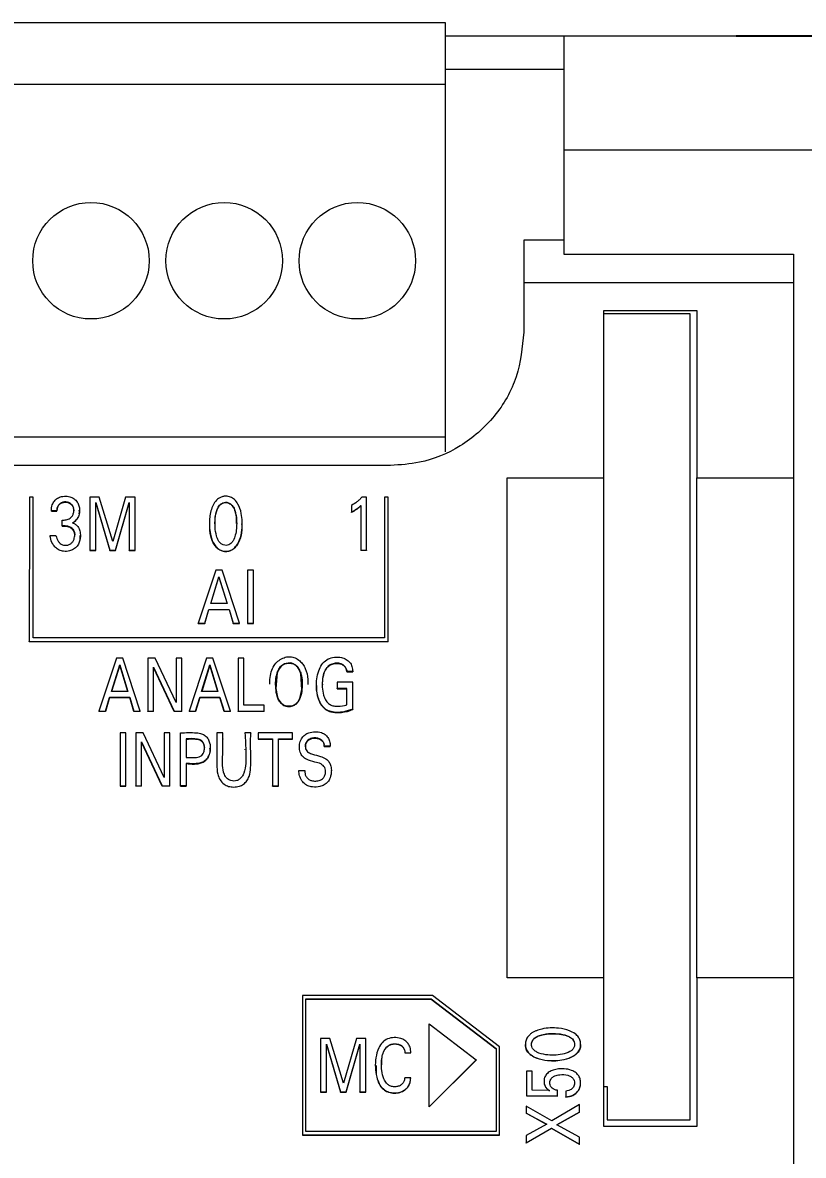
# Model space of a CAD drawing. Header units: millimetres. Extents: x 983 to 2111, y 2638 to 4457.
# Drawn here: x 2060.08 to 2083.52, y 4228.93 to 4262.94 of the extents above; entities that cross this region are included whole.
import ezdxf

# ---------------------------------------------------------------- set-up
doc = ezdxf.new("R2010")
doc.units = ezdxf.units.MM
doc.styles.get("Standard").update_dxf_attribs({"font": ''})
doc.styles.get('Standard').set_extended_font_data('SimSun')
doc.dimstyles.new('ISO-25', dxfattribs={"dimtxt": 2.5, "dimasz": 2.5, "dimexe": 1.25, "dimexo": 0.625, "dimtad": 1, "dimtxsty": 'Standard', "dimcen": 2.5, "dimadec": 0, "dimazin": 0, "dimtfac": 1, "dimtmove": 0, "dimatfit": 3, "dimfxl": 1, "dimarcsym": 0})

# ---------------------------------------------------------------- blocks, each defined once
blk = doc.blocks.new('*D208')
at = {"color": 0, "lineweight": -2, "transparency": 16777216}
for p, q in [((2081.504, 4262.545), (2111.127, 4262.545)), ((2109.877, 4260.045), (2109.877, 4165.045)), ((2081.504, 4162.545), (2111.127, 4162.545))]:
    blk.add_line(p, q, dxfattribs=at)
at = {"color": 0, "lineweight": -3, "transparency": 16777216}
for points in [[(2109.461, 4260.045), (2110.294, 4260.045), (2109.877, 4262.545)], [(2109.461, 4165.045), (2110.294, 4165.045), (2109.877, 4162.545)]]:
    blk.add_solid(points, dxfattribs=at)
at = {"layer": 'Defpoints', "color": 0, "lineweight": -3, "transparency": 16777216}
for p in [(2080.879, 4262.545), (2080.879, 4162.545), (2109.877, 4162.545)]:
    blk.add_point(p, dxfattribs=at)
at = {"color": 0, "lineweight": -3, "transparency": 16777216, "insert": (2108.002, 4211.045), "char_height": 2.5, "attachment_point": 5, "rotation": 90}
blk.add_mtext('100', dxfattribs=at)
blk = doc.blocks.new('1215DCDCDC')
at = {"color": 7, "linetype": 'Continuous', "lineweight": 15}
for p, q in [((2047.489, 4262.945), (2072.769, 4262.945)), ((2072.769, 4262.945), (2072.769, 4261.095)), ((2072.769, 4262.545), (2076.329, 4262.545)), ((2076.329, 4262.545), (2085.429, 4262.545)), ((2076.329, 4262.545), (2076.329, 4259.116)), ((2072.769, 4261.545), (2076.329, 4261.545)), ((2047.489, 4261.095), (2072.769, 4261.095)), ((2072.769, 4261.095), (2072.769, 4250.495)), ((2076.329, 4259.116), (2076.329, 4255.99)), ((2085.429, 4259.116), (2076.329, 4259.116)), ((2076.329, 4256.414), (2075.129, 4256.414)), ((2075.129, 4256.414), (2075.129, 4255.145)), ((2076.329, 4255.99), (2083.229, 4255.99)), ((2083.229, 4255.99), (2083.229, 4255.145)), ((2075.129, 4255.145), (2075.129, 4253.645)), ((2075.129, 4255.145), (2083.229, 4255.145)), ((2083.229, 4255.145), (2083.229, 4249.277)), ((2077.529, 4254.295), (2080.329, 4254.295)), ((2077.529, 4249.277), (2077.529, 4254.295)), ((2080.129, 4254.195), (2077.529, 4254.195)), ((2080.129, 4229.995), (2080.129, 4254.195)), ((2080.329, 4254.295), (2080.329, 4249.277)), ((2072.769, 4250.495), (2047.932, 4250.495)), ((2072.769, 4250.495), (2072.769, 4250.053)), ((2071.129, 4249.645), (2050.379, 4249.645)), ((2074.629, 4249.277), (2077.529, 4249.277)), ((2074.629, 4234.257), (2074.629, 4249.277)), ((2077.529, 4234.257), (2077.529, 4249.277)), ((2080.329, 4249.277), (2083.229, 4249.277)), ((2080.329, 4234.257), (2080.329, 4249.277)), ((2083.229, 4249.277), (2083.229, 4247.061)), ((2060.279, 4248.698), (2060.275, 4244.359)), ((2060.389, 4248.698), (2060.279, 4248.698)), ((2060.389, 4244.47), (2060.389, 4248.698)), ((2062.096, 4248.698), (2062.096, 4247.102)), ((2062.38, 4248.698), (2062.096, 4248.698)), ((2062.782, 4247.362), (2062.38, 4248.698)), ((2063.171, 4248.698), (2062.782, 4247.362)), ((2063.455, 4248.698), (2063.171, 4248.698)), ((2063.455, 4247.102), (2063.455, 4248.698)), ((2070.405, 4248.689), (2070.26, 4248.689)), ((2070.405, 4247.102), (2070.405, 4248.689)), ((2070.942, 4248.698), (2070.942, 4244.47)), ((2071.052, 4248.698), (2070.942, 4248.698)), ((2071.052, 4244.359), (2071.052, 4248.698)), ((2060.939, 4248.286), (2060.939, 4248.283)), ((2061.105, 4248.283), (2060.939, 4248.283)), ((2060.939, 4248.276), (2060.939, 4248.283)), ((2060.939, 4248.276), (2061.105, 4248.276)), ((2061.105, 4248.276), (2061.105, 4248.283)), ((2061.611, 4248.318), (2061.611, 4248.285)), ((2061.784, 4248.294), (2061.784, 4248.301)), ((2062.271, 4248.531), (2062.693, 4247.102)), ((2062.271, 4247.102), (2062.271, 4248.531)), ((2062.271, 4248.524), (2062.693, 4247.095)), ((2062.869, 4247.102), (2063.28, 4248.533)), ((2062.869, 4247.095), (2063.28, 4248.526)), ((2063.28, 4248.533), (2063.28, 4247.102)), ((2069.953, 4248.444), (2069.953, 4248.245)), ((2069.953, 4248.238), (2069.953, 4248.245)), ((2070.233, 4248.443), (2070.233, 4247.102)), ((2061.266, 4247.828), (2061.266, 4248.007)), ((2065.685, 4247.899), (2065.685, 4247.892)), ((2066.673, 4247.897), (2066.673, 4247.904)), ((2060.903, 4247.538), (2061.078, 4247.538)), ((2060.903, 4247.531), (2060.903, 4247.538)), ((2061.266, 4247.821), (2061.266, 4247.828)), ((2061.811, 4247.539), (2061.811, 4247.546)), ((2062.096, 4247.102), (2062.271, 4247.102)), ((2062.096, 4247.102), (2062.096, 4247.095)), ((2062.096, 4247.095), (2062.271, 4247.095)), ((2062.271, 4247.095), (2062.271, 4247.102)), ((2062.693, 4247.102), (2062.869, 4247.102)), ((2062.693, 4247.095), (2062.693, 4247.102)), ((2062.693, 4247.095), (2062.869, 4247.095)), ((2062.869, 4247.095), (2062.869, 4247.102)), ((2063.28, 4247.102), (2063.455, 4247.102)), ((2063.28, 4247.095), (2063.28, 4247.102)), ((2063.28, 4247.095), (2063.455, 4247.095)), ((2063.455, 4247.095), (2063.455, 4247.102)), ((2070.233, 4247.102), (2070.405, 4247.102)), ((2070.233, 4247.102), (2070.233, 4247.095)), ((2070.405, 4247.095), (2070.233, 4247.095)), ((2070.405, 4247.102), (2070.405, 4247.095)), ((2083.229, 4247.061), (2083.229, 4235.998)), ((2065.876, 4246.504), (2065.351, 4244.908)), ((2066.069, 4246.504), (2065.876, 4246.504)), ((2066.594, 4244.908), (2066.069, 4246.504)), ((2066.832, 4246.504), (2066.832, 4244.908)), ((2067.007, 4246.504), (2066.832, 4246.504)), ((2067.007, 4244.908), (2067.007, 4246.504)), ((2065.729, 4245.505), (2065.974, 4246.298)), ((2065.731, 4245.505), (2065.974, 4246.291)), ((2065.974, 4246.298), (2066.219, 4245.505)), ((2065.974, 4246.298), (2065.974, 4246.291)), ((2065.974, 4246.291), (2066.217, 4245.505)), ((2066.219, 4245.505), (2065.729, 4245.505)), ((2065.545, 4244.908), (2065.672, 4245.324)), ((2065.545, 4244.901), (2065.672, 4245.317)), ((2065.672, 4245.324), (2066.275, 4245.324)), ((2065.672, 4245.317), (2065.672, 4245.324)), ((2065.672, 4245.317), (2066.275, 4245.317)), ((2066.275, 4245.317), (2066.275, 4245.324)), ((2066.275, 4245.324), (2066.404, 4244.908)), ((2066.275, 4245.317), (2066.404, 4244.901)), ((2065.351, 4244.908), (2065.545, 4244.908)), ((2065.351, 4244.901), (2065.351, 4244.908)), ((2065.351, 4244.901), (2065.545, 4244.901)), ((2065.545, 4244.908), (2065.545, 4244.901)), ((2066.404, 4244.901), (2066.404, 4244.908)), ((2066.404, 4244.908), (2066.594, 4244.908)), ((2066.404, 4244.901), (2066.594, 4244.901)), ((2066.594, 4244.901), (2066.594, 4244.908)), ((2066.832, 4244.908), (2066.832, 4244.901)), ((2066.832, 4244.908), (2067.007, 4244.908)), ((2066.832, 4244.901), (2067.007, 4244.901)), ((2067.007, 4244.901), (2067.007, 4244.908)), ((2070.942, 4244.47), (2060.389, 4244.47)), ((2060.275, 4244.352), (2060.275, 4244.359)), ((2060.275, 4244.359), (2071.052, 4244.359)), ((2071.052, 4244.352), (2060.275, 4244.352)), ((2071.052, 4244.352), (2071.052, 4244.359)), ((2062.894, 4243.86), (2062.368, 4242.264)), ((2063.086, 4243.86), (2062.894, 4243.86)), ((2063.611, 4242.264), (2063.086, 4243.86)), ((2063.832, 4243.86), (2063.832, 4242.264)), ((2064.059, 4243.86), (2063.832, 4243.86)), ((2064.684, 4242.522), (2064.059, 4243.86)), ((2064.684, 4243.86), (2064.684, 4242.522)), ((2064.859, 4243.86), (2064.684, 4243.86)), ((2064.859, 4242.264), (2064.859, 4243.86)), ((2065.601, 4243.86), (2065.075, 4242.264)), ((2065.793, 4243.86), (2065.601, 4243.86)), ((2066.318, 4242.264), (2065.793, 4243.86)), ((2066.548, 4243.86), (2066.548, 4242.264)), ((2066.723, 4243.86), (2066.548, 4243.86)), ((2066.723, 4242.445), (2066.723, 4243.86)), ((2062.746, 4242.862), (2062.991, 4243.654)), ((2062.991, 4243.647), (2062.748, 4242.862)), ((2062.991, 4243.654), (2063.237, 4242.862)), ((2062.991, 4243.647), (2062.991, 4243.654)), ((2063.234, 4242.862), (2062.991, 4243.647)), ((2064.006, 4243.588), (2064.624, 4242.264)), ((2064.006, 4242.264), (2064.006, 4243.588)), ((2064.624, 4242.257), (2064.006, 4243.581)), ((2065.453, 4242.862), (2065.698, 4243.654)), ((2065.698, 4243.647), (2065.455, 4242.862)), ((2065.698, 4243.654), (2065.944, 4242.862)), ((2065.698, 4243.647), (2065.698, 4243.654)), ((2065.941, 4242.862), (2065.698, 4243.647)), ((2069.99, 4243.453), (2069.814, 4243.453)), ((2069.814, 4243.453), (2069.814, 4243.446)), ((2069.814, 4243.446), (2069.99, 4243.446)), ((2069.99, 4243.454), (2069.99, 4243.461)), ((2069.99, 4243.453), (2069.99, 4243.446)), ((2069.528, 4243.134), (2069.528, 4242.944)), ((2069.99, 4243.134), (2069.528, 4243.134)), ((2069.99, 4242.327), (2069.99, 4243.134)), ((2063.237, 4242.862), (2062.746, 4242.862)), ((2065.944, 4242.862), (2065.453, 4242.862)), ((2067.501, 4243.08), (2067.501, 4243.073)), ((2067.676, 4243.069), (2067.676, 4243.062)), ((2068.474, 4243.057), (2068.474, 4243.064)), ((2068.649, 4243.068), (2068.649, 4243.075)), ((2068.902, 4243.04), (2068.902, 4243.033)), ((2069.814, 4242.944), (2069.528, 4242.944)), ((2069.528, 4242.937), (2069.528, 4242.944)), ((2069.528, 4242.937), (2069.814, 4242.937)), ((2069.814, 4242.461), (2069.814, 4242.944)), ((2062.563, 4242.264), (2062.69, 4242.681)), ((2062.69, 4242.674), (2062.563, 4242.257)), ((2062.69, 4242.681), (2063.292, 4242.681)), ((2062.69, 4242.674), (2062.69, 4242.681)), ((2063.292, 4242.674), (2062.69, 4242.674)), ((2063.292, 4242.681), (2063.421, 4242.264)), ((2063.292, 4242.674), (2063.292, 4242.681)), ((2063.421, 4242.257), (2063.292, 4242.674)), ((2065.27, 4242.264), (2065.397, 4242.681)), ((2065.397, 4242.674), (2065.27, 4242.257)), ((2065.397, 4242.681), (2065.999, 4242.681)), ((2065.397, 4242.674), (2065.397, 4242.681)), ((2065.999, 4242.674), (2065.397, 4242.674)), ((2065.999, 4242.681), (2066.128, 4242.264)), ((2065.999, 4242.674), (2065.999, 4242.681)), ((2066.128, 4242.257), (2065.999, 4242.674)), ((2067.327, 4242.445), (2066.723, 4242.445)), ((2067.327, 4242.264), (2067.327, 4242.445)), ((2062.368, 4242.264), (2062.368, 4242.257)), ((2062.368, 4242.264), (2062.563, 4242.264)), ((2062.563, 4242.257), (2062.368, 4242.257)), ((2062.563, 4242.257), (2062.563, 4242.264)), ((2063.421, 4242.264), (2063.611, 4242.264)), ((2063.421, 4242.257), (2063.421, 4242.264)), ((2063.611, 4242.257), (2063.421, 4242.257)), ((2063.611, 4242.257), (2063.611, 4242.264)), ((2063.832, 4242.264), (2064.006, 4242.264)), ((2063.832, 4242.257), (2063.832, 4242.264)), ((2064.006, 4242.257), (2063.832, 4242.257)), ((2064.006, 4242.257), (2064.006, 4242.264)), ((2064.624, 4242.257), (2064.624, 4242.264)), ((2064.624, 4242.264), (2064.859, 4242.264)), ((2064.859, 4242.257), (2064.624, 4242.257)), ((2064.859, 4242.257), (2064.859, 4242.264)), ((2065.075, 4242.264), (2065.27, 4242.264)), ((2065.075, 4242.264), (2065.075, 4242.257)), ((2065.27, 4242.257), (2065.075, 4242.257)), ((2065.27, 4242.257), (2065.27, 4242.264)), ((2066.128, 4242.264), (2066.318, 4242.264)), ((2066.128, 4242.257), (2066.128, 4242.264)), ((2066.318, 4242.257), (2066.128, 4242.257)), ((2066.318, 4242.257), (2066.318, 4242.264)), ((2066.548, 4242.257), (2066.548, 4242.264)), ((2066.548, 4242.264), (2067.327, 4242.264)), ((2067.327, 4242.257), (2066.548, 4242.257)), ((2067.327, 4242.257), (2067.327, 4242.264)), ((2069.99, 4242.327), (2069.99, 4242.319)), ((2063.174, 4241.616), (2063.009, 4241.616)), ((2063.009, 4241.616), (2063.009, 4240.02)), ((2063.174, 4240.02), (2063.174, 4241.616)), ((2063.472, 4241.616), (2063.472, 4240.02)), ((2063.7, 4241.616), (2063.472, 4241.616)), ((2064.325, 4240.278), (2063.7, 4241.616)), ((2064.325, 4241.616), (2064.325, 4240.278)), ((2064.499, 4241.616), (2064.325, 4241.616)), ((2064.499, 4240.02), (2064.499, 4241.616)), ((2064.813, 4240.02), (2064.813, 4241.616)), ((2064.988, 4241.435), (2064.988, 4240.878)), ((2066.086, 4241.616), (2065.91, 4241.616)), ((2066.085, 4241.433), (2066.085, 4241.426)), ((2066.926, 4241.616), (2066.752, 4241.616)), ((2066.752, 4241.616), (2066.752, 4241.609)), ((2066.926, 4241.616), (2066.926, 4241.609)), ((2067.152, 4241.616), (2067.152, 4241.435)), ((2068.186, 4241.616), (2067.152, 4241.616)), ((2067.152, 4241.435), (2067.581, 4241.435)), ((2067.152, 4241.435), (2067.152, 4241.428)), ((2067.152, 4241.428), (2067.581, 4241.428)), ((2067.581, 4241.435), (2067.581, 4240.02)), ((2067.757, 4241.435), (2068.186, 4241.435)), ((2067.757, 4240.02), (2067.757, 4241.435)), ((2067.757, 4241.428), (2068.186, 4241.428)), ((2068.186, 4241.435), (2068.186, 4241.616)), ((2068.186, 4241.428), (2068.186, 4241.435)), ((2063.646, 4241.343), (2064.264, 4240.02)), ((2063.646, 4240.02), (2063.646, 4241.343)), ((2064.264, 4240.013), (2063.646, 4241.336)), ((2065.711, 4241.149), (2065.711, 4241.156)), ((2066.086, 4241.131), (2066.086, 4241.138)), ((2066.752, 4241.106), (2066.752, 4241.113)), ((2068.387, 4241.195), (2068.387, 4241.188)), ((2069.315, 4241.217), (2069.137, 4241.217)), ((2069.137, 4241.21), (2069.137, 4241.217)), ((2069.137, 4241.21), (2069.315, 4241.21)), ((2069.315, 4241.225), (2069.315, 4241.232)), ((2069.315, 4241.21), (2069.315, 4241.217)), ((2065.909, 4240.745), (2065.909, 4240.738)), ((2064.988, 4240.697), (2064.988, 4240.02)), ((2066.929, 4240.703), (2066.929, 4240.71)), ((2068.375, 4240.482), (2068.551, 4240.482)), ((2068.375, 4240.472), (2068.375, 4240.465)), ((2069.349, 4240.483), (2069.349, 4240.49)), ((2063.009, 4240.02), (2063.174, 4240.02)), ((2063.009, 4240.02), (2063.009, 4240.013)), ((2063.009, 4240.013), (2063.174, 4240.013)), ((2063.174, 4240.013), (2063.174, 4240.02)), ((2063.472, 4240.02), (2063.646, 4240.02)), ((2063.472, 4240.013), (2063.472, 4240.02)), ((2063.646, 4240.013), (2063.472, 4240.013)), ((2063.646, 4240.013), (2063.646, 4240.02)), ((2064.264, 4240.02), (2064.499, 4240.02)), ((2064.264, 4240.013), (2064.264, 4240.02)), ((2064.499, 4240.013), (2064.264, 4240.013)), ((2064.499, 4240.013), (2064.499, 4240.02)), ((2064.988, 4240.02), (2064.813, 4240.02)), ((2064.813, 4240.013), (2064.813, 4240.02)), ((2064.813, 4240.013), (2064.988, 4240.013)), ((2064.988, 4240.02), (2064.988, 4240.013)), ((2067.581, 4240.02), (2067.757, 4240.02)), ((2067.581, 4240.013), (2067.581, 4240.02)), ((2067.581, 4240.013), (2067.757, 4240.013)), ((2067.757, 4240.013), (2067.757, 4240.02)), ((2083.229, 4235.998), (2083.229, 4234.257)), ((2077.529, 4234.257), (2074.629, 4234.257)), ((2077.529, 4229.795), (2077.529, 4234.257)), ((2080.329, 4234.257), (2080.329, 4229.795)), ((2083.229, 4234.257), (2080.329, 4234.257)), ((2083.229, 4234.257), (2083.229, 4228.601)), ((2068.479, 4233.728), (2068.479, 4229.538)), ((2072.382, 4233.728), (2068.479, 4233.728)), ((2068.579, 4233.628), (2072.348, 4233.628)), ((2068.579, 4229.638), (2068.579, 4233.628)), ((2068.579, 4233.621), (2072.348, 4233.621)), ((2072.348, 4233.628), (2074.298, 4232.133)), ((2072.348, 4233.621), (2072.348, 4233.628)), ((2072.348, 4233.621), (2074.298, 4232.126)), ((2074.399, 4232.181), (2072.382, 4233.728)), ((2072.284, 4232.881), (2073.698, 4231.796)), ((2072.284, 4230.386), (2072.284, 4232.881)), ((2069.024, 4232.431), (2069.024, 4230.835)), ((2069.308, 4232.431), (2069.024, 4232.431)), ((2069.199, 4232.264), (2069.621, 4230.835)), ((2069.199, 4230.835), (2069.199, 4232.264)), ((2069.199, 4232.257), (2069.621, 4230.828)), ((2069.71, 4231.095), (2069.308, 4232.431)), ((2070.099, 4232.431), (2069.71, 4231.095)), ((2069.797, 4230.835), (2070.208, 4232.266)), ((2069.797, 4230.828), (2070.208, 4232.259)), ((2070.383, 4232.431), (2070.099, 4232.431)), ((2070.208, 4232.266), (2070.208, 4230.835)), ((2070.383, 4230.835), (2070.383, 4232.431)), ((2075.175, 4232.262), (2075.175, 4232.255)), ((2076.836, 4232.256), (2076.836, 4232.263)), ((2071.555, 4232.008), (2071.734, 4232.008)), ((2071.555, 4232.008), (2071.555, 4232.001)), ((2071.555, 4232.001), (2071.734, 4232.001)), ((2071.734, 4232.009), (2071.734, 4232.016)), ((2071.734, 4232.001), (2071.734, 4232.008)), ((2074.298, 4232.133), (2074.298, 4229.638)), ((2074.399, 4229.538), (2074.399, 4232.181)), ((2070.673, 4231.626), (2070.673, 4231.619)), ((2073.698, 4231.796), (2072.284, 4230.386)), ((2073.698, 4231.789), (2072.284, 4230.379)), ((2073.698, 4231.796), (2073.698, 4231.789)), ((2071.734, 4231.258), (2071.555, 4231.258)), ((2071.734, 4231.251), (2071.734, 4231.258)), ((2075.208, 4231.459), (2075.208, 4230.72)), ((2075.383, 4231.459), (2075.208, 4231.459)), ((2075.383, 4230.88), (2075.383, 4231.459)), ((2075.898, 4230.87), (2075.383, 4230.88)), ((2075.738, 4231.153), (2075.738, 4231.146)), ((2076.144, 4230.709), (2076.144, 4230.88)), ((2076.387, 4230.855), (2076.387, 4230.68)), ((2076.835, 4231.096), (2076.835, 4231.103)), ((2077.529, 4230.995), (2077.629, 4230.995)), ((2077.629, 4230.995), (2077.629, 4229.995)), ((2069.024, 4230.835), (2069.199, 4230.835)), ((2069.024, 4230.835), (2069.024, 4230.828)), ((2069.024, 4230.828), (2069.199, 4230.828)), ((2069.199, 4230.828), (2069.199, 4230.835)), ((2069.621, 4230.828), (2069.621, 4230.835)), ((2069.621, 4230.835), (2069.797, 4230.835)), ((2069.621, 4230.828), (2069.797, 4230.828)), ((2069.797, 4230.828), (2069.797, 4230.835)), ((2070.208, 4230.835), (2070.383, 4230.835)), ((2070.208, 4230.828), (2070.208, 4230.835)), ((2070.208, 4230.828), (2070.383, 4230.828)), ((2070.383, 4230.828), (2070.383, 4230.835)), ((2075.208, 4230.72), (2076.144, 4230.709)), ((2075.208, 4230.72), (2075.208, 4230.713)), ((2075.208, 4230.713), (2076.144, 4230.702)), ((2076.144, 4230.702), (2076.144, 4230.709)), ((2076.387, 4230.673), (2076.387, 4230.68)), ((2072.284, 4230.386), (2072.284, 4230.379)), ((2075.199, 4230.405), (2075.199, 4230.197)), ((2075.966, 4229.96), (2075.199, 4230.405)), ((2075.199, 4230.197), (2075.82, 4229.859)), ((2075.199, 4230.19), (2075.199, 4230.197)), ((2075.814, 4229.856), (2075.199, 4230.19)), ((2076.799, 4230.449), (2075.966, 4229.96)), ((2076.117, 4229.845), (2076.799, 4230.226)), ((2076.799, 4230.219), (2076.124, 4229.841)), ((2076.799, 4230.226), (2076.799, 4230.449)), ((2076.799, 4230.219), (2076.799, 4230.226)), ((2075.82, 4229.859), (2075.199, 4229.52)), ((2076.799, 4229.473), (2076.117, 4229.845)), ((2077.629, 4229.995), (2080.129, 4229.995)), ((2068.479, 4229.538), (2074.399, 4229.538)), ((2068.479, 4229.538), (2068.479, 4229.531)), ((2068.479, 4229.531), (2074.399, 4229.531)), ((2074.298, 4229.638), (2068.579, 4229.638)), ((2074.399, 4229.531), (2074.399, 4229.538)), ((2075.199, 4229.302), (2075.961, 4229.741)), ((2075.961, 4229.734), (2075.199, 4229.295)), ((2075.199, 4229.52), (2075.199, 4229.302)), ((2075.961, 4229.741), (2076.799, 4229.259)), ((2075.961, 4229.734), (2075.961, 4229.741)), ((2076.799, 4229.252), (2075.961, 4229.734)), ((2080.329, 4229.795), (2077.529, 4229.795)), ((2075.199, 4229.295), (2075.199, 4229.302)), ((2076.799, 4229.259), (2076.799, 4229.473)), ((2076.799, 4229.252), (2076.799, 4229.259))]:
    blk.add_line(p, q, dxfattribs=at)
at = {"color": 7, "linetype": 'Continuous', "lineweight": 15, "flags": 128}
blk.add_lwpolyline([(2068.058, 4243.712), (2067.946, 4243.688), (2067.853, 4243.631), (2067.779, 4243.541), (2067.724, 4243.418), (2067.681, 4242.946), (2067.733, 4242.682), (2067.78, 4242.583), (2067.841, 4242.505), (2067.94, 4242.439), (2068.057, 4242.414), (2068.18, 4242.428), (2068.283, 4242.482), (2068.351, 4242.552), (2068.404, 4242.648), (2068.466, 4242.914), (2068.436, 4243.388), (2068.395, 4243.496), (2068.34, 4243.584), (2068.27, 4243.651), (2068.185, 4243.698), (2068.137, 4243.713), (2068.131, 4243.715), (2068.13, 4243.715), (2068.13, 4243.715), (2068.13, 4243.715), (2068.13, 4243.715), (2068.13, 4243.715), (2068.129, 4243.715), (2068.129, 4243.715), (2068.129, 4243.715), (2068.129, 4243.715), (2068.129, 4243.715), (2068.13, 4243.715), (2068.131, 4243.715), (2068.131, 4243.715), (2068.131, 4243.715), (2068.131, 4243.715), (2068.131, 4243.715), (2068.13, 4243.715), (2068.129, 4243.715), (2068.129, 4243.715), (2068.129, 4243.715), (2068.129, 4243.715), (2068.129, 4243.715), (2068.13, 4243.715), (2068.131, 4243.715), (2068.131, 4243.715), (2068.131, 4243.715), (2068.131, 4243.715), (2068.131, 4243.715), (2068.131, 4243.715), (2068.13, 4243.715), (2068.13, 4243.715), (2068.129, 4243.715), (2068.129, 4243.715), (2068.129, 4243.715), (2068.129, 4243.715), (2068.129, 4243.715), (2068.13, 4243.715), (2068.131, 4243.715), (2068.131, 4243.715), (2068.131, 4243.715), (2068.131, 4243.715), (2068.131, 4243.715), (2068.131, 4243.715), (2068.13, 4243.715), (2068.13, 4243.715), (2068.13, 4243.715), (2068.13, 4243.715), (2068.13, 4243.715), (2068.131, 4243.715), (2068.131, 4243.715), (2068.131, 4243.715), (2068.131, 4243.715), (2068.131, 4243.715), (2068.131, 4243.715), (2068.13, 4243.715), (2068.13, 4243.715), (2068.13, 4243.715), (2068.13, 4243.715), (2068.13, 4243.715), (2068.131, 4243.715), (2068.131, 4243.715), (2068.131, 4243.715), (2068.131, 4243.715), (2068.131, 4243.715), (2068.131, 4243.715), (2068.13, 4243.715), (2068.13, 4243.715), (2068.13, 4243.715), (2068.13, 4243.715), (2068.131, 4243.715), (2068.131, 4243.715), (2068.131, 4243.715), (2068.131, 4243.715), (2068.131, 4243.715), (2068.131, 4243.715), (2068.131, 4243.715), (2068.13, 4243.715), (2068.13, 4243.715), (2068.13, 4243.715), (2068.13, 4243.715), (2068.14, 4243.713), (2068.181, 4243.703), (2068.183, 4243.702), (2068.184, 4243.702), (2068.184, 4243.702), (2068.184, 4243.702), (2068.184, 4243.702), (2068.184, 4243.702), (2068.184, 4243.702), (2068.185, 4243.702), (2068.185, 4243.702), (2068.185, 4243.702), (2068.185, 4243.702), (2068.185, 4243.702), (2068.184, 4243.702), (2068.183, 4243.702), (2068.183, 4243.702), (2068.183, 4243.702), (2068.183, 4243.702), (2068.183, 4243.702), (2068.183, 4243.702), (2068.184, 4243.702), (2068.185, 4243.702), (2068.185, 4243.702), (2068.185, 4243.702), (2068.184, 4243.702), (2068.184, 4243.702), (2068.183, 4243.702), (2068.183, 4243.702), (2068.183, 4243.702), (2068.183, 4243.702), (2068.183, 4243.702), (2068.184, 4243.702), (2068.184, 4243.702), (2068.184, 4243.702), (2068.184, 4243.702), (2068.184, 4243.702), (2068.183, 4243.702), (2068.183, 4243.702), (2068.183, 4243.702), (2068.183, 4243.702), (2068.183, 4243.702), (2068.183, 4243.702), (2068.184, 4243.702), (2068.184, 4243.702), (2068.184, 4243.702), (2068.184, 4243.702), (2068.183, 4243.702), (2068.183, 4243.702), (2068.183, 4243.702), (2068.183, 4243.702), (2068.183, 4243.702), (2068.183, 4243.702), (2068.183, 4243.702), (2068.184, 4243.702), (2068.184, 4243.702), (2068.184, 4243.702), (2068.184, 4243.702), (2068.184, 4243.702), (2068.184, 4243.702), (2068.183, 4243.702), (2068.183, 4243.702), (2068.183, 4243.702), (2068.183, 4243.702), (2068.183, 4243.702), (2068.183, 4243.702), (2068.184, 4243.702), (2068.184, 4243.702), (2068.184, 4243.702), (2068.184, 4243.702), (2068.184, 4243.702), (2068.183, 4243.702), (2068.183, 4243.702), (2068.153, 4243.708), (2068.058, 4243.712)], dxfattribs=at)
at = {"color": 7, "linetype": 'Continuous', "lineweight": 15}
for centre in [(2062.129, 4255.795), (2066.129, 4255.795), (2070.129, 4255.795)]:
    blk.add_circle(centre, 1.75, dxfattribs=at)
for points, knots in [([(2075.129, 4253.645), (2075.083, 4253.192), (2074.99, 4252.287), (2074.295, 4251.075), (2073.268, 4250.18), (2072.149, 4249.713), (2071.419, 4249.664), (2071.129, 4249.645)], [0, 0, 0, 0, 0.216679, 0.43319, 0.650899, 0.861024, 1, 1, 1, 1]), ([(2060.939, 4248.283), (2060.944, 4248.346), (2060.951, 4248.451), (2061.024, 4248.582), (2061.12, 4248.668), (2061.256, 4248.721), (2061.408, 4248.728), (2061.561, 4248.691), (2061.678, 4248.608), (2061.754, 4248.496), (2061.79, 4248.35), (2061.784, 4248.197), (2061.726, 4248.051), (2061.65, 4247.965), (2061.592, 4247.93), (2061.573, 4247.919)], [0, 0, 0, 0, 0.1026074, 0.1724385, 0.2423037, 0.3121123, 0.4092911, 0.4886921, 0.5685085, 0.6406252, 0.7083552, 0.8144781, 0.8891452, 0.9639742, 1, 1, 1, 1]), ([(2061.266, 4248.007), (2061.306, 4248.007), (2061.388, 4248.005), (2061.493, 4248.049), (2061.566, 4248.117), (2061.606, 4248.201), (2061.62, 4248.302), (2061.599, 4248.405), (2061.544, 4248.486), (2061.467, 4248.536), (2061.377, 4248.554), (2061.287, 4248.547), (2061.209, 4248.511), (2061.151, 4248.454), (2061.115, 4248.38), (2061.105, 4248.321), (2061.105, 4248.287), (2061.105, 4248.283)], [0, 0, 0, 0, 0.088974, 0.184289, 0.24736, 0.310512, 0.391401, 0.472476, 0.543673, 0.606412, 0.675402, 0.746158, 0.806339, 0.866646, 0.923991, 0.990958, 1, 1, 1, 1]), ([(2061.105, 4248.276), (2061.107, 4248.308), (2061.111, 4248.371), (2061.156, 4248.456), (2061.223, 4248.514), (2061.303, 4248.542), (2061.389, 4248.546), (2061.475, 4248.526), (2061.543, 4248.477), (2061.585, 4248.423), (2061.596, 4248.382), (2061.6, 4248.366)], [0, 0, 0, 0, 0.128805, 0.257846, 0.378489, 0.482418, 0.594112, 0.728523, 0.830391, 0.931925, 1, 1, 1, 1]), ([(2066.043, 4248.697), (2066.073, 4248.708), (2066.117, 4248.723), (2066.211, 4248.723), (2066.322, 4248.707), (2066.454, 4248.622), (2066.574, 4248.454), (2066.675, 4248.143), (2066.683, 4247.77), (2066.615, 4247.442), (2066.516, 4247.241), (2066.398, 4247.129), (2066.272, 4247.069), (2066.144, 4247.059), (2066.022, 4247.093), (2065.914, 4247.164), (2065.802, 4247.307), (2065.697, 4247.586), (2065.67, 4247.967), (2065.726, 4248.309), (2065.83, 4248.534), (2065.934, 4248.647), (2066.016, 4248.685), (2066.043, 4248.697)], [0, 0, 0, 0, 0.021675, 0.032581, 0.065691, 0.098976, 0.139748, 0.20893, 0.326138, 0.398323, 0.444096, 0.481293, 0.510927, 0.540639, 0.569355, 0.598394, 0.629996, 0.696063, 0.804752, 0.895777, 0.937073, 0.978848, 1, 1, 1, 1]), ([(2066.37, 4248.445), (2066.348, 4248.467), (2066.303, 4248.512), (2066.216, 4248.544), (2066.131, 4248.542), (2066.053, 4248.51), (2065.976, 4248.438), (2065.894, 4248.286), (2065.839, 4247.973), (2065.858, 4247.648), (2065.943, 4247.4), (2066.016, 4247.306), (2066.098, 4247.257), (2066.186, 4247.241), (2066.266, 4247.259), (2066.34, 4247.306), (2066.416, 4247.403), (2066.495, 4247.624), (2066.514, 4247.904), (2066.489, 4248.166), (2066.442, 4248.306), (2066.415, 4248.392), (2066.385, 4248.427), (2066.37, 4248.445)], [0, 0, 0, 0, 0.029448, 0.059036, 0.084455, 0.108439, 0.136684, 0.18222, 0.268808, 0.433664, 0.484004, 0.513946, 0.544013, 0.572235, 0.596311, 0.619497, 0.653765, 0.710903, 0.838244, 0.916035, 0.957044, 0.978066, 1, 1, 1, 1]), ([(2070.26, 4248.689), (2070.238, 4248.664), (2070.194, 4248.615), (2070.096, 4248.526), (2070.01, 4248.476), (2069.953, 4248.444)], [0, 0, 0, 0, 0.251399, 0.50284, 1, 1, 1, 1]), ([(2061.771, 4248.194), (2061.775, 4248.205), (2061.785, 4248.238), (2061.78, 4248.272), (2061.777, 4248.294)], [0, 0, 0, 0, 0.344361, 1, 1, 1, 1]), ([(2065.862, 4247.889), (2065.859, 4247.914), (2065.845, 4248.034), (2065.878, 4248.204), (2065.941, 4248.375), (2066.008, 4248.467), (2066.083, 4248.52), (2066.16, 4248.538), (2066.236, 4248.53), (2066.311, 4248.498), (2066.349, 4248.459), (2066.37, 4248.438)], [0, 0, 0, 0, 0.073701, 0.357723, 0.498524, 0.612318, 0.688751, 0.765495, 0.838845, 0.913599, 1, 1, 1, 1]), ([(2066.37, 4248.438), (2066.384, 4248.417), (2066.406, 4248.387), (2066.43, 4248.343), (2066.45, 4248.27), (2066.5, 4248.127), (2066.492, 4247.988), (2066.488, 4247.899)], [0, 0, 0, 0, 0.1331998, 0.1994944, 0.2663307, 0.5320423, 1, 1, 1, 1]), ([(2070.233, 4248.443), (2070.213, 4248.422), (2070.172, 4248.381), (2070.081, 4248.311), (2070.004, 4248.271), (2069.953, 4248.245)], [0, 0, 0, 0, 0.250721, 0.501678, 1, 1, 1, 1]), ([(2070.233, 4248.436), (2070.213, 4248.415), (2070.172, 4248.374), (2070.081, 4248.304), (2070.004, 4248.264), (2069.953, 4248.238)], [0, 0, 0, 0, 0.2507098, 0.5016837, 1, 1, 1, 1]), ([(2061.573, 4247.919), (2061.605, 4247.907), (2061.667, 4247.883), (2061.741, 4247.809), (2061.798, 4247.703), (2061.819, 4247.541), (2061.8, 4247.367), (2061.719, 4247.217), (2061.613, 4247.124), (2061.471, 4247.069), (2061.32, 4247.059), (2061.173, 4247.097), (2061.06, 4247.178), (2060.962, 4247.305), (2060.918, 4247.434), (2060.906, 4247.519), (2060.903, 4247.538)], [0, 0, 0, 0, 0.051164, 0.102147, 0.158149, 0.23455, 0.351763, 0.423214, 0.494828, 0.56388, 0.655462, 0.724812, 0.79418, 0.866555, 0.970038, 1, 1, 1, 1]), ([(2061.573, 4247.912), (2061.611, 4247.935), (2061.668, 4247.971), (2061.701, 4248.028), (2061.712, 4248.047)], [0, 0, 0, 0, 0.665607, 1, 1, 1, 1]), ([(2066.654, 4247.896), (2066.659, 4247.831), (2066.673, 4247.664), (2066.613, 4247.434), (2066.516, 4247.234), (2066.398, 4247.122), (2066.272, 4247.062), (2066.144, 4247.052), (2066.022, 4247.086), (2065.914, 4247.157), (2065.802, 4247.3), (2065.703, 4247.55), (2065.699, 4247.768), (2065.696, 4247.893)], [0, 0, 0, 0, 0.090935, 0.234514, 0.32556, 0.399546, 0.458488, 0.517586, 0.574706, 0.632464, 0.695322, 0.826729, 1, 1, 1, 1]), ([(2061.078, 4247.538), (2061.094, 4247.481), (2061.119, 4247.394), (2061.196, 4247.304), (2061.268, 4247.259), (2061.349, 4247.243), (2061.436, 4247.251), (2061.521, 4247.288), (2061.585, 4247.352), (2061.63, 4247.447), (2061.647, 4247.553), (2061.63, 4247.656), (2061.591, 4247.73), (2061.523, 4247.787), (2061.413, 4247.831), (2061.322, 4247.83), (2061.266, 4247.828)], [0, 0, 0, 0, 0.121576, 0.186817, 0.241456, 0.296106, 0.35556, 0.422144, 0.484348, 0.542647, 0.63857, 0.703819, 0.757599, 0.811556, 0.884486, 1, 1, 1, 1]), ([(2061.266, 4247.821), (2061.32, 4247.823), (2061.407, 4247.824), (2061.514, 4247.785), (2061.584, 4247.733), (2061.626, 4247.659), (2061.645, 4247.595), (2061.639, 4247.558), (2061.638, 4247.553)], [0, 0, 0, 0, 0.303432, 0.488382, 0.63863, 0.789617, 0.968456, 1, 1, 1, 1]), ([(2061.78, 4247.346), (2061.783, 4247.354), (2061.811, 4247.413), (2061.809, 4247.481), (2061.807, 4247.54)], [0, 0, 0, 0, 0.125682, 1, 1, 1, 1]), ([(2067.503, 4243.073), (2067.503, 4243.084), (2067.49, 4243.246), (2067.534, 4243.474), (2067.669, 4243.713), (2067.765, 4243.784), (2067.813, 4243.819)], [0, 0, 0, 0, 0.0400414, 0.5764654, 0.794056, 1, 1, 1, 1]), ([(2067.813, 4243.819), (2067.863, 4243.845), (2067.957, 4243.894), (2068.117, 4243.91), (2068.27, 4243.869), (2068.397, 4243.785), (2068.5, 4243.676), (2068.599, 4243.493), (2068.648, 4243.282), (2068.643, 4243.118), (2068.642, 4243.068)], [0, 0, 0, 0, 0.1193, 0.226055, 0.332616, 0.451386, 0.547528, 0.650146, 0.892297, 1, 1, 1, 1]), ([(2069.99, 4242.327), (2069.901, 4242.296), (2069.693, 4242.226), (2069.405, 4242.217), (2069.181, 4242.311), (2069.043, 4242.446), (2068.93, 4242.676), (2068.886, 4243.036), (2068.919, 4243.396), (2069.055, 4243.672), (2069.2, 4243.818), (2069.396, 4243.894), (2069.59, 4243.898), (2069.761, 4243.85), (2069.884, 4243.764), (2069.965, 4243.642), (2069.989, 4243.531), (2069.989, 4243.467), (2069.99, 4243.453)], [0, 0, 0, 0, 0.07959, 0.186162, 0.234221, 0.28227, 0.346249, 0.447686, 0.587141, 0.646218, 0.70581, 0.757545, 0.820423, 0.866787, 0.906007, 0.94544, 0.98827, 1, 1, 1, 1]), ([(2068.022, 4243.701), (2068.057, 4243.704), (2068.106, 4243.708), (2068.157, 4243.7), (2068.175, 4243.697), (2068.181, 4243.696), (2068.183, 4243.695), (2068.184, 4243.695), (2068.184, 4243.695), (2068.184, 4243.695), (2068.184, 4243.695), (2068.184, 4243.695), (2068.184, 4243.695), (2068.181, 4243.696), (2068.172, 4243.698), (2068.155, 4243.702), (2068.14, 4243.706), (2068.132, 4243.708), (2068.131, 4243.708), (2068.13, 4243.708), (2068.13, 4243.708), (2068.13, 4243.708), (2068.13, 4243.708), (2068.13, 4243.708), (2068.131, 4243.708), (2068.14, 4243.706), (2068.164, 4243.698), (2068.223, 4243.677), (2068.306, 4243.626), (2068.38, 4243.529), (2068.474, 4243.309), (2068.486, 4243.023), (2068.446, 4242.747), (2068.386, 4242.598), (2068.319, 4242.496), (2068.216, 4242.427), (2068.097, 4242.402), (2067.975, 4242.411), (2067.866, 4242.467), (2067.784, 4242.557), (2067.715, 4242.703), (2067.664, 4242.977), (2067.67, 4243.263), (2067.75, 4243.489), (2067.812, 4243.593), (2067.906, 4243.672), (2067.983, 4243.692), (2068.022, 4243.701)], [0, 0, 0, 0, 0.0301962, 0.0410072, 0.0444399, 0.0455438, 0.0461924, 0.0463336, 0.046349, 0.0463542, 0.0463584, 0.0463674, 0.0464085, 0.0467073, 0.0485915, 0.055046, 0.0609845, 0.0618121, 0.0620739, 0.0622239, 0.0622413, 0.0622527, 0.0622557, 0.0622927, 0.0623625, 0.0629945, 0.0703741, 0.0834589, 0.1168306, 0.1514491, 0.1853923, 0.3205696, 0.3878858, 0.4224694, 0.4572051, 0.4909216, 0.5250107, 0.559132, 0.5929662, 0.6271106, 0.6611713, 0.7291474, 0.864152, 0.8983652, 0.9328248, 0.9665481, 1, 1, 1, 1]), ([(2068.058, 4243.712), (2068.02, 4243.707), (2067.942, 4243.695), (2067.838, 4243.63), (2067.767, 4243.531), (2067.675, 4243.31), (2067.663, 4243.023), (2067.706, 4242.748), (2067.765, 4242.598), (2067.836, 4242.5), (2067.937, 4242.431), (2068.058, 4242.408), (2068.178, 4242.421), (2068.289, 4242.475), (2068.368, 4242.57), (2068.436, 4242.716), (2068.486, 4242.991), (2068.478, 4243.276), (2068.398, 4243.502), (2068.332, 4243.604), (2068.243, 4243.676), (2068.173, 4243.703), (2068.137, 4243.713), (2068.132, 4243.715), (2068.13, 4243.715), (2068.13, 4243.715), (2068.13, 4243.715), (2068.13, 4243.715), (2068.131, 4243.715), (2068.148, 4243.71), (2068.166, 4243.706), (2068.183, 4243.702), (2068.184, 4243.702), (2068.184, 4243.702), (2068.184, 4243.702), (2068.184, 4243.702), (2068.184, 4243.702), (2068.182, 4243.702), (2068.173, 4243.704), (2068.131, 4243.712), (2068.09, 4243.712), (2068.058, 4243.712)], [0, 0, 0, 0, 0.032938, 0.066638, 0.100838, 0.135284, 0.270194, 0.338101, 0.372243, 0.406328, 0.440299, 0.474258, 0.508474, 0.542212, 0.576555, 0.611453, 0.678833, 0.814078, 0.847986, 0.882328, 0.916712, 0.94344, 0.946799, 0.947747, 0.948017, 0.9481, 0.948148, 0.948153, 0.948281, 0.948876, 0.963282, 0.963882, 0.964012, 0.964025, 0.964032, 0.964045, 0.964089, 0.964411, 0.965251, 0.972676, 1, 1, 1, 1]), ([(2069.814, 4243.453), (2069.81, 4243.483), (2069.802, 4243.542), (2069.754, 4243.617), (2069.685, 4243.67), (2069.589, 4243.707), (2069.466, 4243.712), (2069.334, 4243.678), (2069.219, 4243.592), (2069.126, 4243.439), (2069.062, 4243.151), (2069.071, 4242.852), (2069.164, 4242.608), (2069.252, 4242.496), (2069.365, 4242.432), (2069.529, 4242.404), (2069.683, 4242.419), (2069.791, 4242.454), (2069.814, 4242.461)], [0, 0, 0, 0, 0.03565, 0.071437, 0.103417, 0.139891, 0.19326, 0.248276, 0.300136, 0.362208, 0.459148, 0.652038, 0.711576, 0.771608, 0.818128, 0.864519, 0.970243, 1, 1, 1, 1]), ([(2069.088, 4243.057), (2069.087, 4243.143), (2069.084, 4243.285), (2069.148, 4243.475), (2069.237, 4243.605), (2069.355, 4243.678), (2069.476, 4243.705), (2069.595, 4243.7), (2069.695, 4243.659), (2069.764, 4243.599), (2069.805, 4243.524), (2069.811, 4243.471), (2069.814, 4243.446)], [0, 0, 0, 0, 0.194205, 0.323719, 0.454435, 0.544967, 0.635294, 0.735176, 0.812062, 0.877297, 0.942825, 1, 1, 1, 1]), ([(2068.909, 4243.032), (2068.906, 4243.013), (2068.891, 4242.88), (2068.934, 4242.673), (2069.037, 4242.45), (2069.17, 4242.312), (2069.351, 4242.228), (2069.607, 4242.219), (2069.832, 4242.25), (2069.964, 4242.308), (2069.99, 4242.319)], [0, 0, 0, 0, 0.034944, 0.245928, 0.377291, 0.484146, 0.591427, 0.73495, 0.949064, 1, 1, 1, 1]), ([(2064.813, 4241.616), (2064.976, 4241.622), (2065.189, 4241.63), (2065.446, 4241.6), (2065.566, 4241.533), (2065.65, 4241.437), (2065.709, 4241.292), (2065.718, 4241.12), (2065.686, 4240.951), (2065.612, 4240.826), (2065.511, 4240.743), (2065.3, 4240.676), (2065.123, 4240.688), (2064.988, 4240.697)], [0, 0, 0, 0, 0.224956, 0.29341, 0.351037, 0.408755, 0.466231, 0.5633, 0.641158, 0.700165, 0.759305, 0.816299, 1, 1, 1, 1]), ([(2064.988, 4240.878), (2065.092, 4240.874), (2065.224, 4240.868), (2065.384, 4240.89), (2065.455, 4240.932), (2065.503, 4240.995), (2065.536, 4241.081), (2065.539, 4241.185), (2065.521, 4241.286), (2065.476, 4241.36), (2065.413, 4241.411), (2065.247, 4241.452), (2065.103, 4241.443), (2064.988, 4241.435)], [0, 0, 0, 0, 0.217054, 0.274923, 0.333428, 0.383216, 0.437665, 0.523839, 0.596058, 0.64903, 0.702156, 0.760316, 1, 1, 1, 1]), ([(2064.988, 4241.428), (2065.08, 4241.43), (2065.204, 4241.434), (2065.353, 4241.423), (2065.429, 4241.394), (2065.484, 4241.343), (2065.524, 4241.271), (2065.53, 4241.213), (2065.534, 4241.179)], [0, 0, 0, 0, 0.402474, 0.537212, 0.643977, 0.751329, 0.853772, 1, 1, 1, 1]), ([(2065.91, 4241.616), (2065.906, 4241.299), (2065.901, 4240.886), (2065.917, 4240.409), (2065.995, 4240.203), (2066.112, 4240.073), (2066.259, 4240), (2066.42, 4239.982), (2066.576, 4240), (2066.716, 4240.068), (2066.816, 4240.174), (2066.902, 4240.339), (2066.933, 4240.579), (2066.923, 4241.014), (2066.925, 4241.365), (2066.926, 4241.616)], [0, 0, 0, 0, 0.2494048, 0.3253739, 0.3719551, 0.4189898, 0.459167, 0.4978631, 0.5441717, 0.5804807, 0.6167457, 0.6568935, 0.7251683, 0.8028459, 1, 1, 1, 1]), ([(2066.752, 4241.616), (2066.765, 4241.413), (2066.789, 4241.011), (2066.786, 4240.556), (2066.674, 4240.302), (2066.602, 4240.223), (2066.514, 4240.176), (2066.421, 4240.163), (2066.324, 4240.178), (2066.231, 4240.225), (2066.153, 4240.315), (2066.064, 4240.56), (2066.095, 4241.008), (2066.089, 4241.399), (2066.086, 4241.616)], [0, 0, 0, 0, 0.189225, 0.37459, 0.409112, 0.443783, 0.471449, 0.499087, 0.528863, 0.561343, 0.592678, 0.636707, 0.797978, 1, 1, 1, 1]), ([(2069.137, 4241.217), (2069.134, 4241.246), (2069.126, 4241.305), (2069.08, 4241.38), (2069.008, 4241.435), (2068.91, 4241.465), (2068.793, 4241.463), (2068.687, 4241.43), (2068.616, 4241.369), (2068.576, 4241.298), (2068.564, 4241.217), (2068.572, 4241.137), (2068.607, 4241.073), (2068.675, 4241.011), (2068.822, 4240.964), (2069, 4240.918), (2069.173, 4240.851), (2069.277, 4240.758), (2069.338, 4240.637), (2069.357, 4240.466), (2069.332, 4240.286), (2069.245, 4240.135), (2069.136, 4240.045), (2068.978, 4239.988), (2068.806, 4239.982), (2068.634, 4240.019), (2068.505, 4240.112), (2068.416, 4240.247), (2068.377, 4240.378), (2068.376, 4240.458), (2068.375, 4240.482)], [0, 0, 0, 0, 0.0246, 0.049257, 0.071862, 0.098801, 0.133302, 0.168274, 0.18903, 0.209802, 0.235722, 0.256034, 0.276502, 0.295132, 0.331891, 0.402373, 0.451267, 0.484104, 0.517091, 0.561923, 0.626945, 0.665789, 0.704718, 0.742716, 0.804372, 0.845829, 0.887796, 0.933348, 0.979386, 1, 1, 1, 1]), ([(2068.551, 4240.482), (2068.551, 4240.449), (2068.552, 4240.381), (2068.596, 4240.288), (2068.663, 4240.215), (2068.763, 4240.173), (2068.881, 4240.164), (2068.998, 4240.179), (2069.085, 4240.231), (2069.142, 4240.3), (2069.173, 4240.392), (2069.181, 4240.488), (2069.152, 4240.572), (2069.102, 4240.637), (2069.005, 4240.704), (2068.826, 4240.739), (2068.641, 4240.792), (2068.491, 4240.884), (2068.416, 4241.003), (2068.381, 4241.151), (2068.393, 4241.318), (2068.454, 4241.463), (2068.555, 4241.565), (2068.689, 4241.631), (2068.86, 4241.658), (2069.032, 4241.637), (2069.166, 4241.571), (2069.249, 4241.478), (2069.308, 4241.358), (2069.313, 4241.266), (2069.315, 4241.217)], [0, 0, 0, 0, 0.027698, 0.055442, 0.083797, 0.107913, 0.143423, 0.181017, 0.203384, 0.225754, 0.253828, 0.283056, 0.304409, 0.325664, 0.350068, 0.400559, 0.474891, 0.509197, 0.543857, 0.588276, 0.633821, 0.680928, 0.715726, 0.750386, 0.803474, 0.857222, 0.890971, 0.924822, 0.959111, 1, 1, 1, 1]), ([(2068.568, 4241.197), (2068.57, 4241.231), (2068.574, 4241.289), (2068.616, 4241.362), (2068.679, 4241.416), (2068.776, 4241.452), (2068.888, 4241.461), (2068.99, 4241.436), (2069.064, 4241.388), (2069.11, 4241.329), (2069.123, 4241.284), (2069.128, 4241.265)], [0, 0, 0, 0, 0.1248719, 0.2168793, 0.3088256, 0.4340674, 0.5988913, 0.724597, 0.8249902, 0.9256274, 1, 1, 1, 1]), ([(2064.988, 4240.69), (2065.153, 4240.675), (2065.37, 4240.655), (2065.596, 4240.796), (2065.679, 4240.928), (2065.715, 4241.053), (2065.706, 4241.129), (2065.703, 4241.149)], [0, 0, 0, 0, 0.477882, 0.62428, 0.77069, 0.941273, 1, 1, 1, 1]), ([(2075.316, 4232.559), (2075.34, 4232.579), (2075.376, 4232.608), (2075.428, 4232.637), (2075.466, 4232.658), (2075.549, 4232.682), (2075.775, 4232.76), (2076.12, 4232.766), (2076.457, 4232.696), (2076.66, 4232.594), (2076.772, 4232.485), (2076.829, 4232.367), (2076.842, 4232.242), (2076.815, 4232.117), (2076.739, 4231.995), (2076.579, 4231.876), (2076.273, 4231.77), (2075.894, 4231.754), (2075.558, 4231.822), (2075.359, 4231.92), (2075.242, 4232.029), (2075.183, 4232.154), (2075.168, 4232.29), (2075.2, 4232.418), (2075.259, 4232.505), (2075.302, 4232.546), (2075.316, 4232.559)], [0, 0, 0, 0, 0.022013, 0.032114, 0.042216, 0.052359, 0.092826, 0.210219, 0.28805, 0.333548, 0.367585, 0.396073, 0.424532, 0.454435, 0.4847, 0.523349, 0.592411, 0.709579, 0.785564, 0.831325, 0.863563, 0.895887, 0.927292, 0.95797, 0.98684, 1, 1, 1, 1]), ([(2075.598, 4232.527), (2075.55, 4232.507), (2075.474, 4232.475), (2075.394, 4232.393), (2075.356, 4232.312), (2075.355, 4232.229), (2075.38, 4232.153), (2075.432, 4232.08), (2075.567, 4231.993), (2075.859, 4231.925), (2076.203, 4231.93), (2076.471, 4232.011), (2076.587, 4232.091), (2076.638, 4232.164), (2076.658, 4232.246), (2076.649, 4232.325), (2076.616, 4232.396), (2076.543, 4232.467), (2076.388, 4232.545), (2076.153, 4232.586), (2075.87, 4232.593), (2075.69, 4232.549), (2075.598, 4232.527)], [0, 0, 0, 0, 0.048533, 0.077127, 0.105906, 0.131168, 0.153602, 0.179941, 0.214488, 0.302054, 0.458841, 0.533949, 0.562057, 0.590497, 0.615836, 0.640208, 0.664816, 0.688676, 0.734339, 0.825975, 0.911377, 1, 1, 1, 1]), ([(2075.555, 4232.503), (2075.601, 4232.521), (2075.665, 4232.545), (2075.806, 4232.568), (2076.048, 4232.59), (2076.323, 4232.564), (2076.526, 4232.47), (2076.604, 4232.407), (2076.642, 4232.334), (2076.658, 4232.281), (2076.653, 4232.255), (2076.653, 4232.254)], [0, 0, 0, 0, 0.117375, 0.162063, 0.341093, 0.702441, 0.799871, 0.87534, 0.936349, 0.997278, 1, 1, 1, 1]), ([(2071.734, 4232.008), (2071.731, 4232.064), (2071.724, 4232.163), (2071.657, 4232.292), (2071.559, 4232.384), (2071.416, 4232.451), (2071.234, 4232.473), (2071.036, 4232.439), (2070.872, 4232.323), (2070.745, 4232.126), (2070.656, 4231.77), (2070.664, 4231.395), (2070.774, 4231.08), (2070.889, 4230.922), (2071.04, 4230.831), (2071.2, 4230.798), (2071.365, 4230.806), (2071.524, 4230.864), (2071.648, 4230.969), (2071.721, 4231.109), (2071.73, 4231.209), (2071.734, 4231.258)], [0, 0, 0, 0, 0.0438712, 0.078634, 0.1134279, 0.1494816, 0.20256, 0.2575058, 0.3050343, 0.3588511, 0.4408051, 0.5949048, 0.6501424, 0.7058438, 0.7469647, 0.7879931, 0.8339951, 0.877243, 0.9206241, 0.9604304, 1, 1, 1, 1]), ([(2071.555, 4231.258), (2071.548, 4231.218), (2071.536, 4231.148), (2071.477, 4231.066), (2071.403, 4231.013), (2071.303, 4230.983), (2071.192, 4230.984), (2071.083, 4231.022), (2070.99, 4231.1), (2070.903, 4231.25), (2070.845, 4231.517), (2070.846, 4231.798), (2070.91, 4232.038), (2070.989, 4232.17), (2071.096, 4232.249), (2071.213, 4232.282), (2071.331, 4232.28), (2071.437, 4232.24), (2071.509, 4232.177), (2071.549, 4232.094), (2071.553, 4232.037), (2071.555, 4232.008)], [0, 0, 0, 0, 0.046618, 0.080425, 0.114198, 0.149255, 0.199354, 0.239547, 0.279715, 0.33662, 0.436163, 0.591135, 0.656049, 0.721532, 0.763779, 0.806028, 0.859732, 0.896736, 0.933868, 0.967181, 1, 1, 1, 1]), ([(2070.866, 4231.641), (2070.863, 4231.717), (2070.857, 4231.849), (2070.911, 4232.031), (2070.989, 4232.163), (2071.096, 4232.242), (2071.213, 4232.275), (2071.331, 4232.273), (2071.437, 4232.233), (2071.509, 4232.17), (2071.549, 4232.087), (2071.553, 4232.03), (2071.555, 4232.001)], [0, 0, 0, 0, 0.174589, 0.305636, 0.437833, 0.523123, 0.608412, 0.716829, 0.791535, 0.866494, 0.933751, 1, 1, 1, 1]), ([(2076.833, 4232.255), (2076.834, 4232.249), (2076.84, 4232.201), (2076.813, 4232.11), (2076.74, 4231.988), (2076.578, 4231.869), (2076.273, 4231.763), (2075.893, 4231.747), (2075.558, 4231.815), (2075.359, 4231.913), (2075.243, 4232.022), (2075.184, 4232.139), (2075.18, 4232.22), (2075.179, 4232.256)], [0, 0, 0, 0, 0.008487, 0.068245, 0.128732, 0.205975, 0.343997, 0.578161, 0.730019, 0.821476, 0.885901, 0.950505, 1, 1, 1, 1]), ([(2075.36, 4232.256), (2075.36, 4232.276), (2075.361, 4232.32), (2075.395, 4232.384), (2075.457, 4232.453), (2075.518, 4232.484), (2075.555, 4232.503)], [0, 0, 0, 0, 0.180236, 0.391246, 0.633001, 1, 1, 1, 1]), ([(2070.697, 4231.62), (2070.692, 4231.503), (2070.683, 4231.315), (2070.775, 4231.073), (2070.889, 4230.915), (2071.04, 4230.824), (2071.2, 4230.791), (2071.365, 4230.799), (2071.524, 4230.857), (2071.648, 4230.962), (2071.721, 4231.102), (2071.73, 4231.202), (2071.734, 4231.251)], [0, 0, 0, 0, 0.1864475, 0.2973845, 0.4092492, 0.4918301, 0.5742271, 0.6666125, 0.753467, 0.8405864, 0.9205327, 1, 1, 1, 1]), ([(2076.387, 4230.68), (2076.461, 4230.692), (2076.584, 4230.712), (2076.727, 4230.814), (2076.81, 4230.932), (2076.84, 4231.067), (2076.833, 4231.196), (2076.787, 4231.314), (2076.696, 4231.415), (2076.545, 4231.498), (2076.306, 4231.538), (2076.069, 4231.519), (2075.885, 4231.436), (2075.787, 4231.348), (2075.737, 4231.229), (2075.734, 4231.112), (2075.763, 4231.005), (2075.824, 4230.926), (2075.874, 4230.888), (2075.898, 4230.87)], [0, 0, 0, 0, 0.08723, 0.144784, 0.202568, 0.253458, 0.305789, 0.353354, 0.400953, 0.463199, 0.552989, 0.684491, 0.736773, 0.789535, 0.835694, 0.885541, 0.925264, 0.965118, 1, 1, 1, 1]), ([(2076.144, 4230.88), (2076.11, 4230.885), (2076.051, 4230.894), (2075.976, 4230.942), (2075.927, 4231.004), (2075.908, 4231.076), (2075.91, 4231.146), (2075.933, 4231.211), (2075.984, 4231.271), (2076.077, 4231.325), (2076.238, 4231.36), (2076.405, 4231.351), (2076.541, 4231.296), (2076.611, 4231.241), (2076.647, 4231.172), (2076.657, 4231.103), (2076.649, 4231.034), (2076.62, 4230.969), (2076.562, 4230.913), (2076.482, 4230.872), (2076.418, 4230.86), (2076.387, 4230.855)], [0, 0, 0, 0, 0.056799, 0.102212, 0.147688, 0.188882, 0.227768, 0.265794, 0.303815, 0.360976, 0.445556, 0.583214, 0.638413, 0.694109, 0.731603, 0.769033, 0.811641, 0.84968, 0.887702, 0.947642, 1, 1, 1, 1]), ([(2075.743, 4231.146), (2075.741, 4231.129), (2075.737, 4231.08), (2075.765, 4230.998), (2075.823, 4230.919), (2075.874, 4230.881), (2075.898, 4230.863)], [0, 0, 0, 0, 0.143512, 0.440746, 0.738995, 1, 1, 1, 1]), ([(2076.387, 4230.673), (2076.461, 4230.685), (2076.584, 4230.705), (2076.728, 4230.807), (2076.808, 4230.924), (2076.838, 4231.028), (2076.833, 4231.084), (2076.832, 4231.096)], [0, 0, 0, 0, 0.325437, 0.540157, 0.755726, 0.945596, 1, 1, 1, 1])]:
    blk.add_open_spline(points, degree=3, knots=knots, dxfattribs=at)

msp = doc.modelspace()

# ---------------------------------------------------------------- block references
at = {"lineweight": -3}
msp.add_blockref('1215DCDCDC', (0, 0), dxfattribs=at)

# ---------------------------------------------------------------- dimensions: what is measured, and where the dimension line sits
dim = msp.add_linear_dim(base=(2109.877, 4162.545), p1=(2080.879, 4262.545), p2=(2080.879, 4162.545), angle=90, dimstyle='ISO-25', dxfattribs=at)
dim.commit()
dim.dimension.update_dxf_attribs({"geometry": '*D208', "text_midpoint": (2109.877, 4211.045), "dimtype": 160})

doc.saveas('drawing.dxf')
